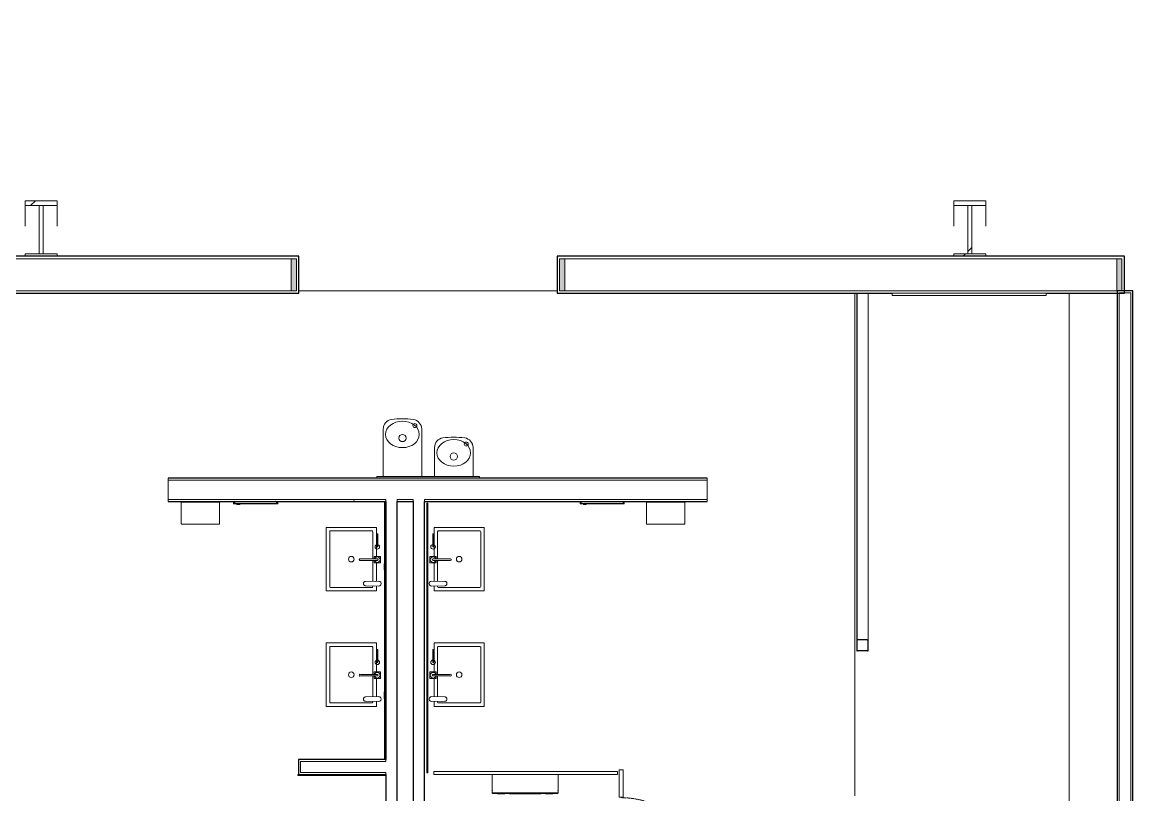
# Model space of a CAD drawing. Header units: inches. Extents: x 20001 to 27263, y -26025 to -18997.
# Drawn here: x 25396 to 25742.1, y -22526.6 to -22285.9 of the extents above; entities that cross this region are included whole.
import ezdxf

# ---------------------------------------------------------------- set-up
doc = ezdxf.new("R2010")
doc.units = ezdxf.units.IN
doc.header["$MEASUREMENT"] = 0
doc.linetypes.add('Dash', pattern=[0.25, 0.125, -0.125])
doc.linetypes.add('Dash_2_', pattern=[0.25, 0.125, -0.125])
for name, color, linetype, lineweight in [('A-FLOR', 192, 'Continuous', 13), ('A-GENM', 13, 'Continuous', 13), ('A-WALL', 113, 'Continuous', 13), ('A-WALL-PATT', 111, 'Continuous', 25), ('I-WALL', 2, 'Continuous', 13), ('P-SANR-FIXT', 6, 'Continuous', 13), ('Q-SPCQ', 91, 'Continuous', 13), ('Q-SPCQ-HDLN', 91, 'Dash', 9), ('S-BEAM', 12, 'Continuous', 13), ('S-COLS', 52, 'Continuous', 13)]:
    doc.layers.add(name, color=color, linetype=linetype, lineweight=lineweight)
pattern_1 = [(225, (25691.39, -22360.053), (25.342707, -25.342707), []), (225, (25691.39, -22398.453), (25.342707, -25.342707), [])]
pattern_2 = [(225, (25401.89, -22360.053), (25.342707, -25.342707), []), (225, (25401.89, -22398.453), (25.342707, -25.342707), [])]

# ---------------------------------------------------------------- blocks, each defined once
blk = doc.blocks.new('Partition-Floor_Braced-Bradley_Corp-St_Stl-ADA-N_Stalls - ADA _optional_ _ n Standard Stalls-320692-Site Plan - Phase 1')
at = {"layer": 'Q-SPCQ', "color": 7}
for p, q in [((68.5, -0.88), (67.5, -0.88)), ((67.5, -0.88), (67.5, -58.13)), ((68.5, -58.13), (68.5, -0.88)), ((105.5, -0.88), (104.5, -0.88)), ((104.5, -0.88), (104.5, -58.13)), ((105.5, -58.13), (105.5, -0.88)), ((142.5, -0.88), (141.5, -0.88)), ((141.5, -0.88), (141.5, -58.13)), ((142.5, -58.13), (142.5, -0.88)), ((179.5, -0.88), (178.5, -0.88)), ((178.5, -0.88), (178.5, -58.13)), ((179.5, -58.13), (179.5, -0.88)), ((11.5, -58.63), (8.5, -58.63)), ((8.5, -58.63), (8.5, -59.88)), ((11.5, -59.88), (11.5, -58.63)), ((71.5, -58.63), (47.5, -58.63)), ((47.5, -58.63), (47.5, -59.88)), ((67.5, -58.13), (68.5, -58.13)), ((71.5, -59.88), (71.5, -58.63)), ((97.5, -58.63), (97.5, -59.88)), ((108.5, -58.63), (97.5, -58.63)), ((104.5, -58.13), (105.5, -58.13)), ((108.5, -59.88), (108.5, -58.63)), ((134.5, -58.63), (134.5, -59.88)), ((145.5, -58.63), (134.5, -58.63)), ((141.5, -58.13), (142.5, -58.13)), ((145.5, -59.88), (145.5, -58.63)), ((180, -58.63), (171.5, -58.63)), ((171.5, -58.63), (171.5, -59.88)), ((178.5, -58.13), (179.5, -58.13)), ((180, -59.88), (180, -58.63)), ((8.5, -59.88), (11.5, -59.88)), ((12.69, -59.25), (11.69, -59.25)), ((11.69, -59.25), (11.69, -94.87)), ((12.69, -94.87), (12.69, -59.25)), ((47.5, -59.88), (71.5, -59.88)), ((72.69, -59.25), (71.69, -59.25)), ((71.69, -59.25), (71.69, -84.87)), ((72.69, -84.87), (72.69, -59.25)), ((97.5, -59.88), (108.5, -59.88)), ((109.69, -59.25), (108.69, -59.25)), ((108.69, -59.25), (108.69, -84.87)), ((109.69, -84.87), (109.69, -59.25)), ((134.5, -59.88), (145.5, -59.88)), ((146.69, -59.25), (145.69, -59.25)), ((145.69, -59.25), (145.69, -84.87)), ((146.69, -84.87), (146.69, -59.25)), ((171.5, -59.88), (180, -59.88)), ((71.69, -84.87), (72.69, -84.87)), ((108.69, -84.87), (109.69, -84.87)), ((145.69, -84.87), (146.69, -84.87)), ((11.69, -94.87), (12.69, -94.87))]:
    blk.add_line(p, q, dxfattribs=at)
at = {"layer": 'Q-SPCQ-HDLN', "color": 250, "linetype": 'Dash_2_'}
for centre, radius, start in [((11.69, -59.25), 35.62, 271.7908), ((71.69, -59.25), 25.62, 272.2042), ((108.69, -59.25), 25.62, 272.2042), ((145.69, -59.25), 25.62, 272.2042)]:
    blk.add_arc(centre, radius, start, 360, dxfattribs=at)
blk = doc.blocks.new('Dispenser-Toilet_Tissue-Frost_Products_LTD_-Jumbo-169 - Steel-Brushed-Stainless_Steel-V41-Site Plan - Phase 1')
at = {"layer": 'Q-SPCQ', "color": 7}
for p, q in [((25469.77, -22599.14), (25469.77, -22594.3)), ((25490.26, -22594.3), (25490.26, -22599.14)), ((25469.77, -22600), (25469.77, -22599.23)), ((25469.77, -22599.23), (25469.83, -22599.23)), ((25490.26, -22600), (25469.77, -22600)), ((25469.83, -22599.23), (25469.83, -22599.2)), ((25471.28, -22600.16), (25469.93, -22600.16)), ((25473.61, -22600.26), (25471.44, -22600.26)), ((25475.08, -22600.16), (25473.77, -22600.16)), ((25484.77, -22600.26), (25475.26, -22600.26)), ((25486.26, -22600.16), (25484.95, -22600.16)), ((25488.59, -22600.26), (25486.42, -22600.26)), ((25490.11, -22600.16), (25488.75, -22600.16)), ((25490.21, -22599.2), (25490.21, -22599.23)), ((25490.21, -22599.23), (25490.26, -22599.23)), ((25490.26, -22599.23), (25490.26, -22600))]:
    blk.add_line(p, q, dxfattribs=at)
for centre, radius, start, end in [((25469.83, -22599.14), 0.06, 180, 270), ((25469.93, -22600), 0.16, 180, 270), ((25471.44, -22600.08), 0.18, 206.3878, 270), ((25473.61, -22600.08), 0.18, 270, 333.6122), ((25475.26, -22600.04), 0.22, 213.0557, 270), ((25484.77, -22600.04), 0.22, 270, 326.9443), ((25486.42, -22600.08), 0.18, 206.3878, 270), ((25488.59, -22600.08), 0.18, 270, 333.6122), ((25490.1, -22600), 0.16, 270.9981, 0), ((25490.2, -22599.14), 0.0601, 272.6815, 0)]:
    blk.add_arc(centre, radius, start, end, dxfattribs=at)
blk = doc.blocks.new('Drinking_Fountain-Haws_Corporation-Wall_Mounted_1119 - 1119-409796-Site Plan - Phase 1')
at = {"layer": 'P-SANR-FIXT', "color": 250, "lineweight": 9}
for p, q in [((13.07, 20.75), (13.07, 5.95)), ((25.07, 5.95), (25.07, 20.75)), ((29.07, 15), (29.07, 5.95)), ((41.07, 5.95), (41.07, 15)), ((43.07, 5.95), (11.07, 5.95)), ((11.07, 5.95), (11.07, 5.45)), ((43.07, 5.45), (43.07, 5.95))]:
    blk.add_line(p, q, dxfattribs=at)
for centre, radius in [((22.94, 21.8), 0.625), ((19.07, 17.94), 1.13), ((38.94, 16.07), 0.625), ((35.07, 12.19), 1.13)]:
    blk.add_circle(centre, radius, dxfattribs=at)
for centre, radius, start, end in [((16.07, 20.75), 3, 97.5776, 180), ((19.07, -1.8), 25.75, 82.4224, 97.5776), ((22.07, 20.75), 3, 360, 82.4224), ((32.07, 15), 3, 97.5776, 180), ((35.07, -7.55), 25.75, 82.4224, 97.5776), ((38.07, 15), 3, 360, 82.4224)]:
    blk.add_arc(centre, radius, start, end, dxfattribs=at)
for centre, ratio in [((19.07, 19.07), 0.786373), ((35.07, 13.32), 0.786365)]:
    blk.add_ellipse(centre, major_axis=(-5.25, 0), ratio=ratio, dxfattribs=at)
blk = doc.blocks.new('Soap_Dispenser-TOTO-TES1ADC-05 - Polished Chrome-162828-Site Plan - Phase 1')
at = {"layer": 'A-GENM', "color": 7}
for p, q in [((-0.79, 0), (-0.66, -4.1)), ((0.66, -4.1), (0.79, -0.03))]:
    blk.add_line(p, q, dxfattribs=at)
blk.add_arc((0, 0), 0.791, 358.1479, 179.999, dxfattribs=at)
blk.add_open_spline([(-0.66, -4.1), (-0.66, -4.15), (-0.65, -4.25), (-0.6, -4.4), (-0.51, -4.53), (-0.35, -4.67), (-0.08, -4.76), (0.21, -4.73), (0.42, -4.61), (0.56, -4.47), (0.65, -4.29), (0.66, -4.16), (0.66, -4.1)], degree=3, knots=[0, 0, 0, 0, 0.076923, 0.153846, 0.230769, 0.307692, 0.461538, 0.615385, 0.711538, 0.807692, 0.903846, 1, 1, 1, 1], dxfattribs=at)
blk = doc.blocks.new('Dispenser_Disposal-Paper-Frost_Products_LTD_-Recessed-400A - Steel-Stainless-37173-Site Plan - Phase 1')
at = {"layer": 'Q-SPCQ', "color": 7}
for p, q in [((25461.89, -22435.86), (25461.89, -22435.26)), ((25461.89, -22435.26), (25462.75, -22435.26)), ((25461.97, -22435.26), (25461.97, -22435.94)), ((25462.27, -22435.55), (25461.97, -22435.86)), ((25462.05, -22435.21), (25462.05, -22435.18)), ((25462.7, -22435.21), (25462.05, -22435.21)), ((25475.21, -22435.26), (25462.27, -22435.26)), ((25462.27, -22435.26), (25462.27, -22435.55)), ((25462.97, -22435.2), (25462.75, -22435.2)), ((25462.75, -22435.26), (25462.75, -22435.2)), ((25462.77, -22435.26), (25462.77, -22435.2)), ((25463.04, -22435.26), (25462.97, -22435.2)), ((25463.43, -22435.18), (25463.43, -22435.26)), ((25463.71, -22435.26), (25463.71, -22435.18)), ((25475.03, -22435.21), (25474.86, -22435.21)), ((25475.03, -22435.21), (25475.53, -22435.21)), ((25475.03, -22435.25), (25475.03, -22435.21)), ((25475.47, -22435.25), (25475.03, -22435.25)), ((25475.26, -22435.31), (25475.26, -22435.56)), ((25475.26, -22435.55), (25475.27, -22435.33)), ((25475.56, -22435.86), (25475.26, -22435.56)), ((25475.27, -22435.33), (25475.59, -22435.33)), ((25475.51, -22435.18), (25475.51, -22435.21)), ((25475.53, -22435.18), (25475.53, -22435.21)), ((25475.56, -22435.94), (25475.56, -22435.33)), ((25475.59, -22435.28), (25475.59, -22435.33)), ((25475.59, -22435.33), (25475.64, -22435.33)), ((25475.64, -22435.33), (25475.64, -22435.86)), ((25461.89, -22435.86), (25475.56, -22435.86)), ((25461.97, -22435.94), (25475.56, -22435.94)), ((25462.93, -22435.94), (25461.97, -22435.94)), ((25462.93, -22436.07), (25462.93, -22435.94)), ((25463.8, -22436.07), (25462.93, -22436.07)), ((25463.78, -22436.09), (25462.95, -22436.09)), ((25475.56, -22435.94), (25463.8, -22435.94)), ((25463.8, -22435.94), (25463.8, -22436.07)), ((25475.56, -22435.86), (25475.64, -22435.86))]:
    blk.add_line(p, q, dxfattribs=at)
for centre, radius, start, end in [((25462.7, -22435.15), 0.0665, 270, 0), ((25462.7, -22435.15), 0.0665, 270, 312.1544), ((25474.86, -22435.15), 0.0665, 180, 270), ((25475.21, -22435.31), 0.05, 0, 90), ((25475.53, -22435.28), 0.0625, 153.896, 233.1301), ((25475.53, -22435.28), 0.0625, 302.4117, 90.0728), ((25475.53, -22435.28), 0.0625, 359.8391, 90), ((25461.97, -22435.86), 0.0768, 180, 270), ((25461.97, -22435.86), 0.029, 180, 270), ((25462.95, -22436.07), 0.02, 180, 270), ((25463.78, -22436.07), 0.02, 270, 0), ((25475.56, -22435.86), 0.0763, 270, 0)]:
    blk.add_arc(centre, radius, start, end, dxfattribs=at)
blk = doc.blocks.new('Faucet-Lavatory-Zurn-Z6920XL - Z6920-XL-ADM2-H4-162876-Site Plan - Phase 1')
at = {"layer": 'P-SANR-FIXT', "lineweight": 9}
for p, q in [((-0.25, 0), (-0.25, 5.25)), ((0.25, 5.25), (0.25, 0)), ((-1, 1), (-0.25, 1)), ((-1, -1), (-1, 1)), ((0.25, 1), (1, 1)), ((1, 1), (1, -1)), ((4, 0.12), (8, 0.12)), ((4, -0.12), (4, 0.12)), ((8, 0.12), (8, -0.12)), ((1, -1), (-1, -1)), ((8, -0.12), (4, -0.12))]:
    blk.add_line(p, q, dxfattribs=at)
blk.add_circle((4, 0), 0.719, dxfattribs=at)
for centre, radius, start, end in [((0, 5.37), 0.281, 332.734, 207.266), ((0, 0), 0.875, 107.1429, 180), ((0, 0), 0.875, 360, 72.8571), ((0, 0), 0.875, 180, 360), ((0, 0), 0.25, 180, 0)]:
    blk.add_arc(centre, radius, start, end, dxfattribs=at)
blk = doc.blocks.new('Bradley-Washroom_Accessories-Mirrors-747_Standard - 60_ x 36_ _ BradEX-205488-Site Plan - Phase 1')
at = {"layer": 'Q-SPCQ', "color": 7}
for p, q in [((25508.89, -22454.55), (25508.89, -22435.55)), ((25509.14, -22435.55), (25508.89, -22435.55)), ((25509.14, -22435.55), (25509.14, -22454.55)), ((25508.86, -22454.55), (25509.14, -22454.55)), ((25508.86, -22454.55), (25508.86, -22456.55)), ((25509.14, -22454.55), (25509.14, -22456.55)), ((25509.14, -22456.55), (25508.86, -22456.55)), ((25508.89, -22494.55), (25508.89, -22456.55)), ((25509.14, -22456.55), (25509.14, -22494.55)), ((25508.86, -22494.55), (25509.14, -22494.55)), ((25508.86, -22494.55), (25508.86, -22496.55)), ((25509.14, -22496.55), (25508.86, -22496.55)), ((25508.89, -22515.55), (25508.89, -22496.55)), ((25509.14, -22494.55), (25509.14, -22496.55)), ((25509.14, -22496.55), (25509.14, -22515.55)), ((25508.89, -22515.55), (25509.14, -22515.55))]:
    blk.add_line(p, q, dxfattribs=at)
blk = doc.blocks.new('Bradley-Washroom_Accessories-Mirrors-747_Standard - 84_ x 36_ _ BradEX Womens-401692-Site Plan - Phase 1')
at = {"layer": 'Q-SPCQ', "color": 7}
for p, q in [((25522.14, -22455.74), (25522.14, -22435.74)), ((25522.39, -22435.74), (25522.14, -22435.74)), ((25522.39, -22435.74), (25522.39, -22455.74)), ((25522.14, -22455.74), (25522.42, -22455.74)), ((25522.14, -22457.74), (25522.14, -22455.74)), ((25522.42, -22457.74), (25522.42, -22455.74)), ((25522.42, -22457.74), (25522.14, -22457.74)), ((25522.14, -22497.74), (25522.14, -22457.74)), ((25522.39, -22457.74), (25522.39, -22497.74)), ((25522.14, -22497.74), (25522.42, -22497.74)), ((25522.14, -22499.74), (25522.14, -22497.74)), ((25522.42, -22499.74), (25522.42, -22497.74)), ((25522.42, -22499.74), (25522.14, -22499.74)), ((25522.14, -22519.74), (25522.14, -22499.74)), ((25522.39, -22499.74), (25522.39, -22519.74)), ((25522.14, -22519.74), (25522.39, -22519.74))]:
    blk.add_line(p, q, dxfattribs=at)
blk = doc.blocks.new('Bradley-Washroom_Accessories-Mirrors-780_Custom - Bradley-Washroom_Accessories-Mirrors-780_Custom-410307-Site Plan - Phase 1')
at = {"layer": 'Q-SPCQ', "color": 7}
for p, q in [((25667.14, -22370.3), (25715.14, -22370.3)), ((25667.14, -22370.3), (25667.14, -22371.05)), ((25715.14, -22371.05), (25667.14, -22371.05)), ((25715.14, -22370.3), (25715.14, -22371.05))]:
    blk.add_line(p, q, dxfattribs=at)
blk = doc.blocks.new('Soap_Dispenser-TOTO-TES1ADC-05 - Polished Chrome-194390-Site Plan - Phase 1')
at = {"layer": 'A-GENM', "color": 7}
for p, q in [((-0.79, 0), (-0.66, 4.1)), ((0.66, 4.1), (0.79, 0.03))]:
    blk.add_line(p, q, dxfattribs=at)
blk.add_arc((0, 0), 0.791, 180.001, 1.8521, dxfattribs=at)
blk.add_open_spline([(-0.66, 4.1), (-0.66, 4.16), (-0.65, 4.29), (-0.56, 4.47), (-0.42, 4.61), (-0.21, 4.73), (0.08, 4.76), (0.35, 4.67), (0.51, 4.53), (0.6, 4.4), (0.65, 4.25), (0.66, 4.15), (0.66, 4.1)], degree=3, knots=[-1, -1, -1, -1, -0.903846, -0.807692, -0.711538, -0.615385, -0.461538, -0.307692, -0.230769, -0.153846, -0.076923, 0, 0, 0, 0], dxfattribs=at)
blk = doc.blocks.new('Faucet-Lavatory-Zurn-Z6920XL - Z6920-XL-ADM2-H4-162583-Site Plan - Phase 1')
at = {"layer": 'P-SANR-FIXT', "lineweight": 9}
for p, q in [((1, 1), (-1, 1)), ((-1, 1), (-1, -1)), ((-0.25, 0), (-0.25, -5.25)), ((0.25, -5.25), (0.25, 0)), ((1, -1), (1, 1)), ((8, 0.12), (4, 0.12)), ((4, 0.12), (4, -0.12)), ((8, -0.12), (8, 0.12)), ((-1, -1), (-0.25, -1)), ((0.25, -1), (1, -1)), ((4, -0.12), (8, -0.12))]:
    blk.add_line(p, q, dxfattribs=at)
blk.add_circle((4, 0), 0.719, dxfattribs=at)
for centre, radius, start, end in [((0, 0), 0.875, 0, 180), ((0, 0), 0.875, 180, 252.8571), ((0, 0), 0.25, 360, 180), ((0, 0), 0.875, 287.1429, 0), ((0, -5.37), 0.281, 152.734, 27.266)]:
    blk.add_arc(centre, radius, start, end, dxfattribs=at)
blk = doc.blocks.new('Sink-Under_Counter-Kohler-2882 - White-191670-Site Plan - Phase 1')
at = {"layer": 'P-SANR-FIXT', "color": 7}
for p, q in [((-9.91, -7.81), (-9.91, 7.81)), ((-9.91, 7.81), (-0.85, 7.81)), ((1.15, 7.81), (6.83, 7.81)), ((8.37, 7.81), (9.91, 7.81)), ((9.91, 7.81), (9.91, -7.81)), ((-8.81, 6.46), (-8.81, -6.46)), ((-0.1, 6.71), (-8.56, 6.71)), ((6.87, 6.71), (0.4, 6.71)), ((8.56, 6.71), (8.33, 6.71)), ((8.81, -6.46), (8.81, 6.46)), ((-8.56, -6.71), (8.56, -6.71)), ((9.91, -7.81), (-9.91, -7.81))]:
    blk.add_line(p, q, dxfattribs=at)
for centre, radius, start, end in [((-8.56, 6.46), 0.25, 90, 180), ((8.56, 6.46), 0.25, 360, 90), ((0, 0), 0.875, 360, 180), ((0, 0), 0.875, 180, 360), ((-8.56, -6.46), 0.25, 180, 270), ((8.56, -6.46), 0.25, 270, 360)]:
    blk.add_arc(centre, radius, start, end, dxfattribs=at)
blk = doc.blocks.new('Sink-Under_Counter-Kohler-2882 - White-194391-Site Plan - Phase 1')
at = {"layer": 'P-SANR-FIXT', "color": 7}
for p, q in [((9.91, 7.81), (-9.91, 7.81)), ((-9.91, 7.81), (-9.91, -7.81)), ((9.91, -7.81), (9.91, 7.81)), ((-8.81, -6.46), (-8.81, 6.46)), ((-8.56, 6.71), (8.56, 6.71)), ((8.81, 6.46), (8.81, -6.46)), ((-0.1, -6.71), (-8.56, -6.71)), ((6.87, -6.71), (0.4, -6.71)), ((8.56, -6.71), (8.33, -6.71)), ((-9.91, -7.81), (-0.85, -7.81)), ((1.15, -7.81), (6.83, -7.81)), ((8.37, -7.81), (9.91, -7.81))]:
    blk.add_line(p, q, dxfattribs=at)
for centre, radius, start, end in [((-8.56, 6.46), 0.25, 90, 180), ((8.56, 6.46), 0.25, 0, 90), ((0, 0), 0.875, 0, 180), ((0, 0), 0.875, 180, 0), ((-8.56, -6.46), 0.25, 180, 270), ((8.56, -6.46), 0.25, 270, 0)]:
    blk.add_arc(centre, radius, start, end, dxfattribs=at)
blk = doc.blocks.new('HSS-Hollow Structural Section-Column - HSS3-1_2X3-1_2X1_8-V60-Site Plan - Phase 1')
at = {"layer": 'S-COLS', "color": 50, "lineweight": 15}
for p, q in [((-1.75, 1.518), (-1.75, -1.518)), ((-1.634, -1.518), (-1.634, 1.518)), ((1.518, 1.75), (-1.518, 1.75)), ((-1.518, 1.634), (1.518, 1.634)), ((1.634, 1.518), (1.634, -1.518)), ((1.75, -1.518), (1.75, 1.518)), ((1.518, -1.634), (-1.518, -1.634)), ((-1.518, -1.75), (1.518, -1.75))]:
    blk.add_line(p, q, dxfattribs=at)
for centre, radius, start, end in [((-1.518, 1.518), 0.232, 90, 180), ((-1.518, 1.518), 0.116, 90, 180), ((1.518, 1.518), 0.232, 360, 90), ((1.518, 1.518), 0.116, 0, 90), ((-1.518, -1.518), 0.232, 180, 270), ((-1.518, -1.518), 0.116, 180, 270), ((1.518, -1.518), 0.232, 270, 360), ((1.518, -1.518), 0.116, 270, 360)]:
    blk.add_arc(centre, radius, start, end, dxfattribs=at)
blk = doc.blocks.new('Hand_Dryer-Excel_Dryer-XLERATOR_Unit - Not a Type - Load Type Catalog-357530-Site Plan - Phase 1')
at = {"layer": 'Q-SPCQ', "color": 7}
for p, q in [((25590.61, -22442.03), (25590.61, -22435.43)), ((25590.61, -22435.43), (25602.55, -22435.43)), ((25602.55, -22435.43), (25602.55, -22442.03)), ((25602.3, -22442.3), (25590.86, -22442.3))]:
    blk.add_line(p, q, dxfattribs=at)
for centre, start, end in [((25590.86, -22442.05), 175.9748, 270), ((25602.3, -22442.05), 270, 4.0252)]:
    blk.add_arc(centre, 0.251, start, end, dxfattribs=at)
blk = doc.blocks.new('Locker Rooms and Restrooms_rvt-1-Site Plan - Phase 1')
at = {"layer": 'A-WALL-PATT', "lineweight": 9}
h = blk.add_hatch(dxfattribs=at)
h.set_pattern_fill('FP_9', color=250, style=0, pattern_type=2)
h.set_pattern_definition([(0, (0, 0), (81.92, 20.48), [3.379, -58.061, 3.379, -58.061, -327.68]), (0, (0, 0), (81.92, 20.48), [-122.88, 3.379, -119.501, 3.379, -58.061, -143.36]), (0, (0, 0), (81.92, 20.48), [-307.2, 3.379, -37.581, 3.379, -99.021]), (120, (30.72, 10.24), (-58.6962, 60.704801), [3.379, -58.061, 3.379, -58.061, -327.68]), (120, (30.72, 10.24), (-58.6962, 60.704801), [-122.88, 3.379, -119.501, 3.379, -58.061, -143.36]), (120, (30.72, 10.24), (-58.6962, 60.704801), [-307.2, 3.379, -37.581, 3.379, -99.021]), (240, (40.96, 51.2), (-23.2238, -81.184801), [3.379, -58.061, 3.379, -58.061, -327.68]), (240, (40.96, 51.2), (-23.2238, -81.184801), [-122.88, 3.379, -119.501, 3.379, -58.061, -143.36]), (240, (40.96, 51.2), (-23.2238, -81.184801), [-307.2, 3.379, -37.581, 3.379, -99.021])])
h.paths.add_polyline_path([(25509.39, -22435.18), (25509.39, -22434.55), (25441.52, -22434.55), (25441.52, -22435.18), (25504.99, -22435.18)], flags=0)
h.paths.add_polyline_path([(25521.39, -22435.18), (25609.52, -22435.18), (25609.52, -22434.55), (25521.39, -22434.55)], flags=0)
h.paths.add_polyline_path([(25517.89, -22435.18), (25517.89, -22434.55), (25512.89, -22434.55), (25512.89, -22435.18)], flags=0)
at = {"layer": 'A-FLOR', "color": 7}
for p, q in [((25655.52, -22370.3), (25655.52, -22526.93)), ((25722.27, -22691.3), (25722.27, -22370.3))]:
    blk.add_line(p, q, dxfattribs=at)
at = {"layer": 'A-WALL', "color": 250, "lineweight": 9}
for p, q in [((25659.64, -22478.47), (25659.64, -22370.43)), ((25441.52, -22427.93), (25441.52, -22428.55)), ((25441.52, -22428.55), (25609.52, -22428.55)), ((25441.52, -22428.55), (25441.52, -22434.55)), ((25609.52, -22428.55), (25609.52, -22427.93)), ((25609.52, -22434.55), (25609.52, -22428.55)), ((25441.52, -22434.55), (25441.52, -22435.18)), ((25441.52, -22434.55), (25509.39, -22434.55)), ((25509.39, -22435.18), (25509.39, -22434.55)), ((25512.89, -22435.18), (25512.89, -22434.55)), ((25512.89, -22434.55), (25517.89, -22434.55)), ((25517.89, -22435.18), (25517.89, -22434.55)), ((25521.39, -22435.18), (25521.39, -22434.55)), ((25521.39, -22434.55), (25609.52, -22434.55)), ((25609.52, -22435.18), (25609.52, -22434.55)), ((25659.64, -22481.74), (25659.64, -22481.51)), ((25482.77, -22519.68), (25482.77, -22516.18)), ((25482.77, -22516.18), (25509.39, -22516.18)), ((25509.39, -22516.18), (25509.39, -22515.55)), ((25482.77, -22519.68), (25509.39, -22519.68)), ((25509.39, -22520.3), (25509.39, -22519.68))]:
    blk.add_line(p, q, dxfattribs=at)
at = {"layer": 'I-WALL', "color": 10, "lineweight": 25}
for p, q in [((25656.14, -22370.43), (25656.14, -22478.47)), ((25659.64, -22370.43), (25656.14, -22370.43)), ((25609.52, -22427.93), (25441.52, -22427.93)), ((25441.52, -22435.18), (25509.39, -22435.18)), ((25509.39, -22435.18), (25509.39, -22515.55)), ((25512.89, -22695.43), (25512.89, -22435.18)), ((25512.89, -22435.18), (25517.89, -22435.18)), ((25517.89, -22435.18), (25517.89, -22695.43)), ((25521.39, -22691.93), (25521.39, -22435.18)), ((25521.39, -22435.18), (25609.52, -22435.18)), ((25656.14, -22481.51), (25656.14, -22481.74)), ((25656.14, -22481.74), (25656.37, -22481.74)), ((25659.41, -22481.74), (25659.64, -22481.74)), ((25508.89, -22515.55), (25482.14, -22515.55)), ((25482.14, -22515.55), (25482.14, -22516.18)), ((25482.14, -22516.18), (25482.14, -22519.68)), ((25509.39, -22515.55), (25509.14, -22515.55)), ((25482.14, -22519.68), (25482.14, -22520.3)), ((25482.14, -22520.3), (25509.39, -22520.3)), ((25509.39, -22520.3), (25509.39, -22530.53))]:
    blk.add_line(p, q, dxfattribs=at)
at = {"layer": 'I-WALL', "color": 7}
for p in [(25481.89, -22520.3), (25509.39, -22520.55)]:
    blk.add_line(p, (25481.89, -22520.55), dxfattribs=at)
at = {"lineweight": 13}
for name, p in [('Bradley-Washroom_Accessories-Mirrors-780_Custom - Bradley-Washroom_Accessories-Mirrors-780_Custom-410307-Site Plan - Phase 1', (0, 0)), ('Drinking_Fountain-Haws_Corporation-Wall_Mounted_1119 - 1119-409796-Site Plan - Phase 1', (25495.45, -22433.37)), ('Hand_Dryer-Excel_Dryer-XLERATOR_Unit - Not a Type - Load Type Catalog-357530-Site Plan - Phase 1', (-145, 0)), ('Dispenser_Disposal-Paper-Frost_Products_LTD_-Recessed-400A - Steel-Stainless-37173-Site Plan - Phase 1', (0, 0)), ('Bradley-Washroom_Accessories-Mirrors-747_Standard - 60_ x 36_ _ BradEX-205488-Site Plan - Phase 1', (0, 0)), ('Dispenser_Disposal-Paper-Frost_Products_LTD_-Recessed-400A - Steel-Stainless-37173-Site Plan - Phase 1', (108, 0)), ('Hand_Dryer-Excel_Dryer-XLERATOR_Unit - Not a Type - Load Type Catalog-357530-Site Plan - Phase 1', (0, 0)), ('Bradley-Washroom_Accessories-Mirrors-747_Standard - 84_ x 36_ _ BradEX Womens-401692-Site Plan - Phase 1', (0, 0)), ('HSS-Hollow Structural Section-Column - HSS3-1_2X3-1_2X1_8-V60-Site Plan - Phase 1', (25657.89, -22479.99)), ('Dispenser-Toilet_Tissue-Frost_Products_LTD_-Jumbo-169 - Steel-Brushed-Stainless_Steel-V41-Site Plan - Phase 1', (72.75, 74))]:
    blk.add_blockref(name, p, dxfattribs=at)
for name, p, rotation in [('Sink-Under_Counter-Kohler-2882 - White-191670-Site Plan - Phase 1', (25498.58, -22453.18), 270), ('Faucet-Lavatory-Zurn-Z6920XL - Z6920-XL-ADM2-H4-162876-Site Plan - Phase 1', (25506.7, -22453.33), 90.00000000000037), ('Faucet-Lavatory-Zurn-Z6920XL - Z6920-XL-ADM2-H4-162583-Site Plan - Phase 1', (25524.08, -22453.33), 89.99999999999962), ('Sink-Under_Counter-Kohler-2882 - White-194391-Site Plan - Phase 1', (25532.2, -22453.18), 270), ('Soap_Dispenser-TOTO-TES1ADC-05 - Polished Chrome-162828-Site Plan - Phase 1', (25507.12, -22460.78), 269.9999999999698), ('Soap_Dispenser-TOTO-TES1ADC-05 - Polished Chrome-194390-Site Plan - Phase 1', (25523.66, -22460.78), 270.0000000000303), ('Sink-Under_Counter-Kohler-2882 - White-191670-Site Plan - Phase 1', (25498.58, -22489.18), 270), ('Sink-Under_Counter-Kohler-2882 - White-194391-Site Plan - Phase 1', (25532.2, -22489.18), 270), ('Faucet-Lavatory-Zurn-Z6920XL - Z6920-XL-ADM2-H4-162876-Site Plan - Phase 1', (25506.7, -22489.33), 90.00000000000037), ('Faucet-Lavatory-Zurn-Z6920XL - Z6920-XL-ADM2-H4-162583-Site Plan - Phase 1', (25524.08, -22489.33), 89.99999999999962), ('Soap_Dispenser-TOTO-TES1ADC-05 - Polished Chrome-162828-Site Plan - Phase 1', (25507.12, -22496.78), 269.9999999999595), ('Soap_Dispenser-TOTO-TES1ADC-05 - Polished Chrome-194390-Site Plan - Phase 1', (25523.66, -22496.78), 270.0000000000405), ('Partition-Floor_Braced-Bradley_Corp-St_Stl-ADA-N_Stalls - ADA _optional_ _ n Standard Stalls-320692-Site Plan - Phase 1', (25523.39, -22698.8), 90.00000000000044)]:
    blk.add_blockref(name, p, dxfattribs=dict(at, rotation=rotation))
blk = doc.blocks.new('Struct_Xcel_Sports Complex_rvt-1-Site Plan - Phase 1')
at = {"layer": 'A-FLOR', "color": 7}
blk.add_line((25562.77, -22369.55), (25482.27, -22369.55), dxfattribs=at)
blk.add_line((25562.77, -22369.55), (25482.27, -22369.55), dxfattribs=at)
blk = doc.blocks.new('columns and girder2 - one-1334686-Site Plan - Phase 1')
at = {"layer": 'S-BEAM', "lineweight": 9}
h = blk.add_hatch(dxfattribs=at)
h.set_pattern_fill('FP_17', color=256, style=0, pattern_type=2)
h.set_pattern_definition(pattern_1)
h.paths.add_polyline_path([(0, -1.25), (-5, -1.25), (-5, -2), (5, -2), (5, -1.25)], flags=0)
h.paths.add_polyline_path([(5, -17.03), (-5, -17.03), (-5, -18.55), (5, -18.55)], flags=0)
h.paths.add_polyline_path([(5, -1204.89), (-5, -1204.89), (-5, -1206.4), (5, -1206.4)], flags=0)
h.paths.add_polyline_path([(5, -1224.25), (-5, -1224.25), (-5, -1225), (5, -1225)], flags=0)
h = blk.add_hatch(dxfattribs=at)
h.set_pattern_fill('FP_17', color=256, style=0, pattern_type=2)
h.set_pattern_definition(pattern_1)
h.paths.add_polyline_path([(0.62, -2), (-0.63, -2), (-0.63, -17.03), (0.62, -17.03), (0.62, -14.3)], flags=0)
h.paths.add_polyline_path([(-0.63, -1206.4), (-0.63, -1224.25), (0.62, -1224.25), (0.62, -1206.4)], flags=0)
at = {"layer": 'S-BEAM', "lineweight": 15}
for p, q in [((-5, -1.25), (-5, -2)), ((-5, -2), (5, -2)), ((0.62, -2), (-0.63, -2)), ((-0.63, -2), (-0.63, -17.03)), ((0.62, -17.03), (0.62, -2)), ((5, -2), (5, -1.25)), ((5, -17.03), (-5, -17.03)), ((-5, -17.03), (-5, -18.55)), ((-0.63, -17.03), (0.62, -17.03)), ((5, -18.55), (5, -17.03)), ((-5, -18.55), (5, -18.55))]:
    blk.add_line(p, q, dxfattribs=at)
at = {"layer": 'S-BEAM'}
for p, q in [((-5, -17.03), (-5, -10.69)), ((5, -10.69), (5, -17.03))]:
    blk.add_line(p, q, dxfattribs=at)
blk = doc.blocks.new('columns and girder2 - one-V23-Site Plan - Phase 1')
at = {"layer": 'S-BEAM', "lineweight": 9}
h = blk.add_hatch(dxfattribs=at)
h.set_pattern_fill('FP_18', color=256, style=0, pattern_type=2)
h.set_pattern_definition(pattern_2)
h.paths.add_polyline_path([(0, -1.25), (-5, -1.25), (-5, -2), (5, -2), (5, -1.25)], flags=0)
h.paths.add_polyline_path([(5, -17.03), (-5, -17.03), (-5, -18.55), (5, -18.55)], flags=0)
h.paths.add_polyline_path([(5, -1204.89), (-5, -1204.89), (-5, -1206.4), (5, -1206.4)], flags=0)
h.paths.add_polyline_path([(5, -1224.25), (-5, -1224.25), (-5, -1225), (5, -1225)], flags=0)
h = blk.add_hatch(dxfattribs=at)
h.set_pattern_fill('FP_18', color=256, style=0, pattern_type=2)
h.set_pattern_definition(pattern_2)
h.paths.add_polyline_path([(0.62, -2), (-0.63, -2), (-0.63, -17.03), (0.62, -17.03), (0.62, -14.3)], flags=0)
h.paths.add_polyline_path([(-0.63, -1206.4), (-0.63, -1224.25), (0.62, -1224.25), (0.62, -1206.4)], flags=0)
at = {"layer": 'S-BEAM', "lineweight": 15}
for p, q in [((-5, -1.25), (-5, -2)), ((-5, -2), (5, -2)), ((0.62, -2), (-0.63, -2)), ((-0.63, -2), (-0.63, -17.03)), ((0.62, -17.03), (0.62, -2)), ((5, -2), (5, -1.25)), ((5, -17.03), (-5, -17.03)), ((-5, -17.03), (-5, -18.55)), ((-0.63, -17.03), (0.62, -17.03)), ((5, -18.55), (5, -17.03)), ((-5, -18.55), (5, -18.55))]:
    blk.add_line(p, q, dxfattribs=at)
at = {"layer": 'S-BEAM'}
for p, q in [((-5, -17.03), (-5, -10.69)), ((5, -10.69), (5, -17.03))]:
    blk.add_line(p, q, dxfattribs=at)
blk = doc.blocks.new('Girt_C - 10_D-1253539-Site Plan - Phase 1')
at = {"layer": 'S-BEAM'}
for p, q in [((25479.88, -22359.55), (25163.16, -22359.55)), ((25163.16, -22359.74), (25163.16, -22359.55)), ((25163.16, -22369.37), (25163.16, -22359.74)), ((25479.88, -22359.55), (25479.88, -22359.74)), ((25479.88, -22359.74), (25479.88, -22369.37)), ((25163.16, -22369.55), (25163.16, -22369.37)), ((25163.16, -22369.55), (25479.88, -22369.55)), ((25479.88, -22369.37), (25479.88, -22369.55))]:
    blk.add_line(p, q, dxfattribs=at)
blk = doc.blocks.new('Girt_C - 10_D-1260060-Site Plan - Phase 1')
at = {"layer": 'S-BEAM'}
for p, q in [((25737.13, -22359.55), (25565.16, -22359.55)), ((25565.16, -22359.74), (25565.16, -22359.55)), ((25565.16, -22369.37), (25565.16, -22359.74)), ((25737.13, -22359.55), (25737.13, -22359.74)), ((25737.13, -22359.74), (25737.13, -22369.37)), ((25565.16, -22369.55), (25565.16, -22369.37)), ((25565.16, -22369.55), (25737.13, -22369.55)), ((25737.13, -22369.37), (25737.13, -22369.55))]:
    blk.add_line(p, q, dxfattribs=at)

msp = doc.modelspace()

# ---------------------------------------------------------------- hatches: boundary and pattern name
at = {"layer": 'A-WALL-PATT', "lineweight": 9}
h = msp.add_hatch(dxfattribs=at)
h.set_pattern_fill('FP_10', color=256, style=0, pattern_type=2)
h.set_pattern_definition([(161.57, (1.28, 1.28), (-10.24040374, -0.00056827), [0, -72.858, 8.09, 0]), (18.43, (-1.28, 1.28), (-10.24040374, 0.00056827), [0, -72.858, 8.09, 0]), (108.43, (1.28, 1.28), (5.1184649, -25.6019259), [24.282, -56.666]), (71.57, (-1.28, 1.28), (5.1184649, 25.6019259), [24.282, -56.666])])
h.paths.add_polyline_path([(25738.76523, -22369.55281), (25738.76523, -22359.55281), (25737.12523, -22359.66219), (25737.12523, -22369.55281)], flags=0)
h.paths.add_polyline_path([(25565.15523, -22369.55281), (25565.15523, -22359.55281), (25563.51523, -22359.66219), (25563.51523, -22369.55281)], flags=0)
h.paths.add_polyline_path([(25479.87523, -22369.55281), (25481.51523, -22369.44344), (25481.51523, -22359.55281), (25479.87523, -22359.66219), (25479.87523, -22369.52769)], flags=0)
h.paths.add_polyline_path([(25163.15523, -22369.55281), (25163.15523, -22359.55281), (25161.51523, -22359.66219), (25161.51523, -22369.55281)], flags=0)
h.paths.add_polyline_path([(25118.01523, -22369.55281), (25118.01523, -22359.55281), (25116.37523, -22359.66219), (25116.37523, -22369.55281)], flags=0)
h.paths.add_polyline_path([(24921.90523, -22369.55281), (24921.90523, -22359.55281), (24920.26523, -22359.66219), (24920.26523, -22369.55281)], flags=0)
h.paths.add_polyline_path([(24840.50023, -22369.55281), (24842.14023, -22369.44344), (24842.14023, -22359.55281), (24840.50023, -22359.66219), (24840.50023, -22369.52769)], flags=0)
h.paths.add_polyline_path([(24632.40523, -22369.55281), (24632.40523, -22359.55281), (24630.76523, -22359.66219), (24630.76523, -22369.55281)], flags=0)
h.paths.add_polyline_path([(22805.26523, -22369.55281), (22805.26523, -22359.55281), (22781.38923, -22359.55281), (22781.38923, -22369.55281)], flags=0)

# ---------------------------------------------------------------- linework, layer by layer
at = {"layer": 'A-WALL', "lineweight": 9}
for p, q in [((25479.87523, -22359.55281), (25481.51523, -22359.55281)), ((25481.51523, -22369.55281), (25481.51523, -22359.55281)), ((25563.51523, -22359.55281), (25563.51523, -22369.55281)), ((25563.51523, -22359.55281), (25565.15523, -22359.55281)), ((25737.12523, -22359.55281), (25738.76523, -22359.55281)), ((25738.76523, -22369.55281), (25738.76523, -22359.55281)), ((25479.87523, -22369.55281), (25481.51523, -22369.55281)), ((25563.51523, -22369.55281), (25565.15523, -22369.55281)), ((25737.12523, -22369.55281), (25738.76523, -22369.55281)), ((25741.51523, -22370.17781), (25737.89023, -22370.17781)), ((25737.89023, -22370.17781), (25737.89023, -22767.09031)), ((25741.51523, -22370.17781), (25741.51523, -22602.55281))]:
    msp.add_line(p, q, dxfattribs=at)
at = {"layer": 'I-WALL', "lineweight": 25}
for p, q in [((25482.26523, -22358.80281), (25160.76523, -22358.80281)), ((25482.26523, -22370.30281), (25482.26523, -22358.80281)), ((25739.51523, -22358.80281), (25562.76523, -22358.80281)), ((25562.76523, -22358.80281), (25562.76523, -22370.30281)), ((25739.51523, -22370.30281), (25739.51523, -22358.80281)), ((25742.14023, -22369.55281), (25737.26523, -22369.55281)), ((25737.26523, -22369.55281), (25737.26523, -22767.09031)), ((25742.14023, -22601.92781), (25742.14023, -22369.55281)), ((25307.82773, -22370.30281), (25482.26523, -22370.30281)), ((25562.76523, -22370.30281), (25667.14023, -22370.30281)), ((25715.14023, -22370.30281), (25739.51523, -22370.30281))]:
    msp.add_line(p, q, dxfattribs=at)

# ---------------------------------------------------------------- block references
at = {"lineweight": 5}
for name in ['Struct_Xcel_Sports Complex_rvt-1-Site Plan - Phase 1', 'Locker Rooms and Restrooms_rvt-1-Site Plan - Phase 1']:
    msp.add_blockref(name, (0, 0), dxfattribs=at)
at = {"layer": 'S-BEAM', "rotation": 180}
for name, p in [('columns and girder2 - one-V23-Site Plan - Phase 1', (25401.89023, -22360.05281)), ('columns and girder2 - one-1334686-Site Plan - Phase 1', (25691.39023, -22360.05281))]:
    msp.add_blockref(name, p, dxfattribs=at)
at = {"layer": 'S-BEAM'}
for name in ['Girt_C - 10_D-1253539-Site Plan - Phase 1', 'Girt_C - 10_D-1260060-Site Plan - Phase 1']:
    msp.add_blockref(name, (0, 0), dxfattribs=at)

doc.saveas('drawing.dxf')
